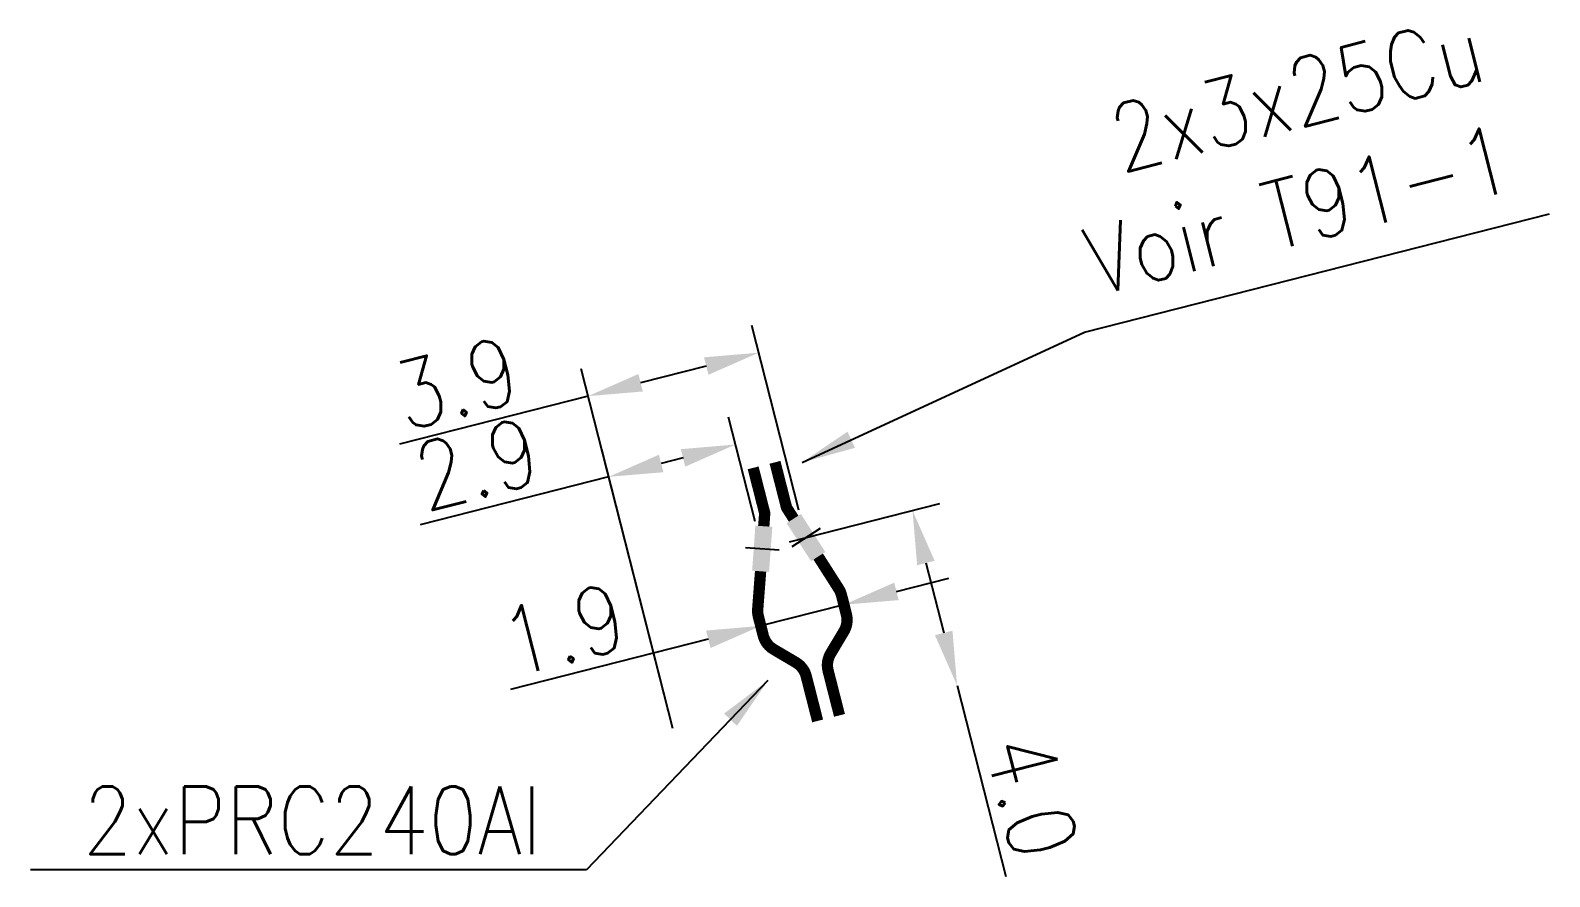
# Model space of a CAD drawing. Header units: millimetres. Extents: x 146000 to 147000, y 142004 to 143004.
# Drawn here: x 146725.96 to 146759.61, y 142029.94 to 142048.69 of the extents above; entities that cross this region are included whole.
import ezdxf
from ezdxf.enums import TextEntityAlignment as Align

# ---------------------------------------------------------------- set-up
doc = ezdxf.new("R2010")
doc.units = ezdxf.units.MM
doc.header["$PDMODE"] = 34
doc.layers.get('0').update_dxf_attribs({"linetype": 'CONTINUOUS'})
doc.layers.get('Defpoints').update_dxf_attribs({"linetype": 'CONTINUOUS'})
doc.layers.add('M_100', color=7, linetype='M_ST_6')
doc.layers.add('M_300', color=7, linetype='CONTINUOUS')
doc.styles.get("Standard").update_dxf_attribs({"font": 'romans.shx', "width": 0.85})
doc.linetypes.add('M_ST_6', pattern='A,5,-0.3,["||",Standard,S=1,R=0,X=0.35,Y=-0.5],-1.6', length=6.9)
doc.dimstyles.get("Standard").update_dxf_attribs({"dimtxt": 1.5, "dimasz": 1.2, "dimexe": 0.625, "dimexo": 0.625, "dimgap": 0.25, "dimtad": 1, "dimdec": 1, "dimzin": 0, "dimdsep": 46, "dimtxsty": 'Standard', "dimcen": -0.5, "dimadec": 0, "dimazin": 0, "dimtfac": 1, "dimtdec": 1, "dimtmove": 0, "dimatfit": 3, "dimfxl": 0, "dimtolj": 1, "dimtzin": 0, "dimarcsym": 0})

# ---------------------------------------------------------------- blocks, each defined once
blk = doc.blocks.new('*D36')
at = {"layer": 'Defpoints', "color": 0, "linetype": 'Continuous', "transparency": 16777216}
for p in [(146738.768, 142038.798), (146742.166, 142037.204), (146740.343, 142032.612)]:
    blk.add_point(p, dxfattribs=at)
at = {"layer": 'M_300', "color": 0, "linetype": 'Continuous', "lineweight": -2, "transparency": 16777216}
for p, q in [((146742.012, 142037.81), (146741.424, 142040.119)), ((146740.189, 142033.218), (146738.614, 142039.404)), ((146740.415, 142039.218), (146739.931, 142039.094)), ((146738.768, 142038.798), (146734.59, 142037.734))]:
    blk.add_line(p, q, dxfattribs=at)
at = {"layer": 'M_300', "color": 0, "linetype": 'Continuous', "transparency": 16777216}
for points in [[(146740.366, 142039.411), (146740.465, 142039.024), (146741.578, 142039.514)], [(146739.881, 142039.288), (146739.98, 142038.9), (146738.768, 142038.798)]]:
    blk.add_solid(points, dxfattribs=at)
at = {"layer": 'M_300', "color": 0, "linetype": 'Continuous', "transparency": 16777216, "insert": (146735.851, 142039.087), "char_height": 1.5, "attachment_point": 5, "rotation": 14.2851}
blk.add_mtext('\\A1;2.9', dxfattribs=at)
blk = doc.blocks.new('*D37')
at = {"layer": 'Defpoints', "color": 0, "linetype": 'Continuous', "transparency": 16777216}
for p in [(146742.166, 142037.204), (146746.484, 142034.176), (146746.484, 142034.176)]:
    blk.add_point(p, dxfattribs=at)
at = {"layer": 'M_300', "color": 0, "linetype": 'Continuous', "lineweight": -2, "transparency": 16777216}
for p, q in [((146742.772, 142037.358), (146746.103, 142038.206)), ((146745.793, 142036.889), (146746.188, 142035.339)), ((146746.484, 142034.176), (146747.563, 142029.939))]:
    blk.add_line(p, q, dxfattribs=at)
at = {"layer": 'M_300', "color": 0, "linetype": 'Continuous', "transparency": 16777216}
for points in [[(146745.987, 142036.938), (146745.6, 142036.84), (146745.497, 142038.052)], [(146746.382, 142035.388), (146745.994, 142035.289), (146746.484, 142034.176)]]:
    blk.add_solid(points, dxfattribs=at)
at = {"layer": 'M_300', "color": 0, "linetype": 'Continuous', "transparency": 16777216, "insert": (146748.141, 142031.723), "char_height": 1.5, "attachment_point": 5, "rotation": 284.2851}
blk.add_mtext('\\A1;4.0', dxfattribs=at)
blk = doc.blocks.new('M_300_04')
at = {"color": 0, "linetype": 'Continuous'}
blk.add_line((0, 0.375), (0, -0.375), dxfattribs=at)
blk.add_solid([(-0.5, 0.188), (-0.5, -0.188), (0.5, 0.188), (0.5, -0.188)], dxfattribs=at)
at = {"color": 0, "linetype": 'Continuous', "width": 0.75, "flags": 3}
for tag, p in [('DEF_LEG', (0, -5)), ('DEF_COUP', (0.023, -7.005)), ('DEF_TYPE', (0, -9))]:
    blk.add_attdef(tag, text='', height=1.2, dxfattribs=at).set_placement(p, align=Align.MIDDLE)
blk = doc.blocks.new('*D38')
at = {"layer": 'Defpoints', "color": 0, "linetype": 'Continuous', "transparency": 16777216}
for p in [(146738.313, 142040.586), (146743.135, 142037.451), (146740.343, 142032.612)]:
    blk.add_point(p, dxfattribs=at)
at = {"layer": 'M_300', "color": 0, "linetype": 'Continuous', "lineweight": -2, "transparency": 16777216}
for p, q in [((146742.981, 142038.056), (146741.938, 142042.154)), ((146740.189, 142033.218), (146738.158, 142041.192)), ((146740.929, 142041.253), (146739.475, 142040.882)), ((146738.313, 142040.586), (146734.135, 142039.523))]:
    blk.add_line(p, q, dxfattribs=at)
at = {"layer": 'M_300', "color": 0, "linetype": 'Continuous', "transparency": 16777216}
for points in [[(146740.88, 142041.446), (146740.978, 142041.059), (146742.092, 142041.549)], [(146739.426, 142041.076), (146739.525, 142040.689), (146738.313, 142040.586)]]:
    blk.add_solid(points, dxfattribs=at)
at = {"layer": 'M_300', "color": 0, "linetype": 'Continuous', "transparency": 16777216, "insert": (146735.396, 142040.876), "char_height": 1.5, "attachment_point": 5, "rotation": 14.2851}
blk.add_mtext('\\A1;3.9', dxfattribs=at)
blk = doc.blocks.new('*D39')
at = {"layer": 'Defpoints', "color": 0, "linetype": 'Continuous', "transparency": 16777216}
for p in [(146743.978, 142035.964), (146742.137, 142035.495), (146742.137, 142035.495)]:
    blk.add_point(p, dxfattribs=at)
at = {"layer": 'M_100', "color": 0, "linetype": 'Continuous', "lineweight": -2, "transparency": 16777216}
for p, q in [((146745.141, 142036.26), (146746.304, 142036.556)), ((146743.978, 142035.964), (146742.137, 142035.495)), ((146740.974, 142035.199), (146736.594, 142034.083))]:
    blk.add_line(p, q, dxfattribs=at)
at = {"layer": 'M_100', "color": 0, "linetype": 'Continuous', "transparency": 16777216}
for points in [[(146745.092, 142036.453), (146745.191, 142036.066), (146743.978, 142035.964)], [(146740.925, 142035.392), (146741.024, 142035.005), (146742.137, 142035.495)]]:
    blk.add_solid(points, dxfattribs=at)
at = {"layer": 'M_100', "color": 0, "linetype": 'Continuous', "transparency": 16777216, "insert": (146737.766, 142035.414), "char_height": 1.5, "attachment_point": 5, "rotation": 14.2851}
blk.add_mtext('\\A1;1.9', dxfattribs=at)

msp = doc.modelspace()

# ---------------------------------------------------------------- linework, layer by layer
at = {"layer": 'M_100', "const_width": 0.25, "flags": 128}
for points in [[(146742.203, 142037.703), (146742.224, 142037.992), (146741.968, 142038.997)], [(146742.865, 142037.871), (146742.708, 142038.116), (146742.452, 142039.12)]]:
    msp.add_lwpolyline(points, dxfattribs=at)
for points in [[(146743.88, 142033.513), (146743.628, 142034.502, -0.199564), (146743.684, 142034.882), (146743.977, 142035.373, 0.199564), (146744.032, 142035.752), (146743.925, 142036.175, 0.080612), (146743.861, 142036.322), (146743.408, 142037.032)], [(146743.396, 142033.389), (146743.144, 142034.378, 0.199564), (146742.913, 142034.686), (146742.421, 142034.976, -0.199564), (146742.191, 142035.284), (146742.083, 142035.706, -0.080612), (146742.069, 142035.866), (146742.133, 142036.705)]]:
    msp.add_lwpolyline(points, format="xyb", dxfattribs=at)

# ---------------------------------------------------------------- block references
at = {"layer": 'M_100'}
for p, rotation in [((146743.138, 142037.452), 302.7200623555686), ((146742.169, 142037.204), 85.85016470750703)]:
    msp.add_blockref('M_300_04', p, dxfattribs=dict(at, rotation=rotation))

# ---------------------------------------------------------------- texts
at = {"layer": 'M_100', "linetype": 'Continuous', "insert": (146758.891, 142045.178), "char_height": 1.5, "attachment_point": 9, "rotation": 14.2851}
msp.add_mtext('\\A1;2x3x25Cu^JVoir T91-1', dxfattribs=at)
at = {"layer": 'M_100', "linetype": 'Continuous', "insert": (146737.287, 142030.438), "char_height": 1.5, "attachment_point": 9}
msp.add_mtext('2xPRC240Al', dxfattribs=at)

# ---------------------------------------------------------------- dimensions: what is measured, and where the dimension line sits
at = {"layer": 'M_100', "linetype": 'Continuous'}
dim = msp.add_linear_dim(base=(146742.137, 142035.495), p1=(146743.978, 142035.964), p2=(146742.137, 142035.495), angle=14.2851, dimstyle='Standard', dxfattribs=at)
dim.commit()
dim.dimension.update_dxf_attribs({"geometry": '*D39', "text_midpoint": (146738.013, 142034.445), "dimtype": 160})
at = {"layer": 'M_300', "linetype": 'Continuous'}
for base, p1, p2, angle, picture, middle in [((146738.313, 142040.586), (146743.135, 142037.451), (146740.343, 142032.612), 14.2851, '*D38', (146735.642, 142039.906)), ((146738.768, 142038.798), (146742.166, 142037.204), (146740.343, 142032.612), 14.2851, '*D36', (146736.098, 142038.118)), ((146746.484, 142034.176), (146742.166, 142037.204), (146746.484, 142034.176), 104.2851, '*D37', (146747.172, 142031.476))]:
    dim = msp.add_linear_dim(base=base, p1=p1, p2=p2, angle=angle, dimstyle='Standard', dxfattribs=at)
    dim.commit()
    dim.dimension.update_dxf_attribs({"geometry": picture, "text_midpoint": middle, "dimtype": 160})

# ---------------------------------------------------------------- leaders
at = {"layer": 'M_100', "linetype": 'Continuous', "annotation_type": 0, "has_hookline": 1, "hookline_direction": 0, "text_width": 10.382, "horizontal_direction": (0.96908, 0.246747, 0)}
msp.add_leader([(146743.05, 142039.117), (146749.303, 142042.002)], dimstyle='Standard', override={"dimgap": 0.25, "dimtad": 1}, dxfattribs=at)
at = {"layer": 'M_100', "linetype": 'Continuous', "annotation_type": 0, "has_hookline": 1, "hookline_direction": 1, "text_width": 10.868}
msp.add_leader([(146742.296, 142034.284), (146738.279, 142030.089), (146737.079, 142030.089)], dimstyle='Standard', override={"dimgap": 0.25, "dimtad": 1}, dxfattribs=at)

doc.saveas('drawing.dxf')
